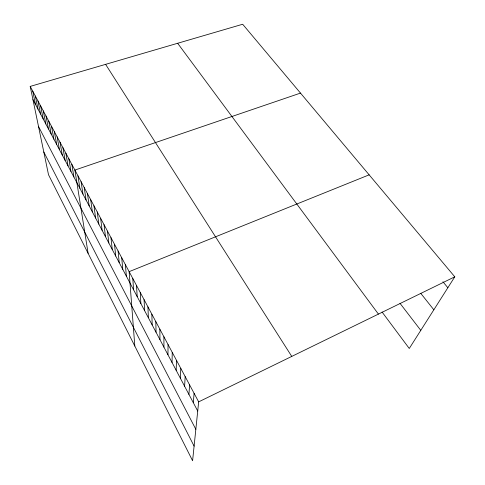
<?xml version="1.0" encoding="UTF-8"?>
<svg xmlns="http://www.w3.org/2000/svg" width="485" height="485" viewBox="0 0 485 485"><rect width="100%" height="100%" fill="white"/><g stroke="black" fill="none" stroke-linecap="round" stroke-linejoin="round"><path stroke-width="0.73" d="M167.956 354.771L168.052 344.532M172.036 362.477L172.242 352.377M176.17 370.291L176.492 360.337M180.359 378.215L180.802 368.406M184.615 386.248L185.173 376.59M188.92 394.396L189.611 384.896M193.291 402.653L194.109 393.323M30.209 86.409L198.668 401.865L192.593 460.75L48.512 174.739L30.209 86.409L242.676 24.25L454.791 276.814L409.267 348.479L382.077 312.037M198.668 401.865L454.791 276.814M369.152 174.842L129.131 271.655L134.806 346.041M300.494 93.096L74.89 170.077L88.106 253.334M442.932 281.773L447.855 287.738M420.731 293.31L433.845 309.794M400.004 303.319L420.786 330.352M177.649 43.274L378.427 314.104M105.603 64.347L291.764 356.414M32.944 99.601L197.722 411.031M38.521 126.536L195.837 429.328M43.802 151.993L194.103 446.127M32.768 91.204L35.466 104.366M35.356 96.048L38.012 109.186M37.975 100.953L40.594 114.06M40.625 105.912L43.201 118.989M43.298 110.926L45.832 123.972M46.008 115.994L48.5 129.004M48.749 121.123L51.198 134.102M51.519 126.312L53.92 139.25M54.32 131.562L56.678 144.457M57.157 136.873L59.467 149.732M60.025 142.244L62.286 155.061M62.929 147.676L65.135 160.45M65.863 153.175L68.021 165.9M68.834 158.74L70.943 171.417M71.847 164.373L73.896 177.001M77.97 175.843L79.91 188.362M81.086 181.687L82.965 194.145M84.245 187.598L86.063 200.002M87.439 193.582L89.198 205.925M90.677 199.644L92.374 211.921M93.957 205.779L95.581 217.989M97.273 211.993L98.837 224.137M100.631 218.286L102.123 230.357M104.039 224.658L105.457 236.65M107.482 231.115L108.834 243.027M110.974 237.65L112.247 249.484M114.515 244.276L115.709 256.025M118.097 250.981L119.213 262.652M121.729 257.784L122.766 269.357M125.403 264.671L126.361 276.153M132.799 278.511L133.581 289.8M136.509 285.465L137.2 296.65M140.268 292.503L140.874 303.586M144.081 299.639L144.591 310.612M147.937 306.872L148.361 317.73M151.853 314.201L152.175 324.944M155.818 321.628L156.043 332.255M159.844 329.157L159.959 339.658M163.918 336.79L163.93 347.163"/></g></svg>
